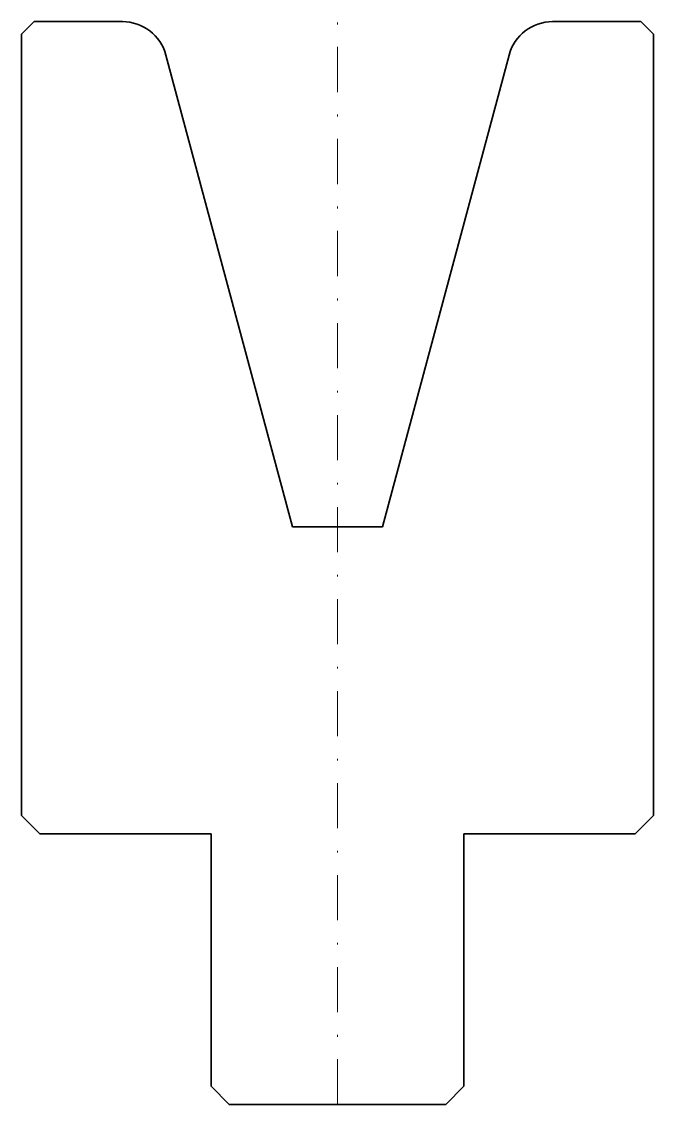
# Model space of a CAD drawing. Header units: millimetres. Extents: x -17.5 to 17.5, y -60 to 0.
import ezdxf

# ---------------------------------------------------------------- set-up
doc = ezdxf.new("R2010")
doc.units = ezdxf.units.MM
doc.header["$LTSCALE"] = 5
doc.linetypes.add('AUSGEZOGEN', pattern=[0])
doc.linetypes.add('DASHDOT', pattern=[1, 0.5, -0.25, 0, -0.25])
doc.layers.add('2', color=7, linetype='Continuous')

msp = doc.modelspace()

# ---------------------------------------------------------------- linework, layer by layer
at = {"layer": '2', "color": 7, "linetype": 'AUSGEZOGEN', "lineweight": 35}
for p, q in [((-16.8, 0), (-17.5, -0.7)), ((-11.918, 0), (-16.8, 0)), ((16.8, 0), (11.918, 0)), ((17.5, -0.7), (16.8, 0)), ((-17.5, -0.7), (-17.5, -44)), ((17.5, -44), (17.5, -0.7)), ((-2.5, -27.99), (-9.504, -1.853)), ((9.504, -1.853), (2.5, -27.99)), ((2.5, -27.99), (-2.5, -27.99)), ((-17.5, -44), (-16.5, -45)), ((16.5, -45), (17.5, -44)), ((-16.5, -45), (-7, -45)), ((-7, -45), (-7, -59)), ((7, -59), (7, -45)), ((7, -45), (16.5, -45)), ((-7, -59), (-6, -60)), ((6, -60), (7, -59)), ((-6, -60), (6, -60))]:
    msp.add_line(p, q, dxfattribs=at)
at = {"layer": '2', "color": 7, "linetype": 'DASHDOT', "lineweight": 18}
msp.add_line((0, -60), (0, 0), dxfattribs=at)
at = {"layer": '2', "color": 7, "linetype": 'AUSGEZOGEN', "lineweight": 35}
for centre, start, end in [((-11.918, -2.5), 15, 90), ((11.918, -2.5), 90, 165)]:
    msp.add_arc(centre, 2.5, start, end, dxfattribs=at)

doc.saveas('drawing.dxf')
